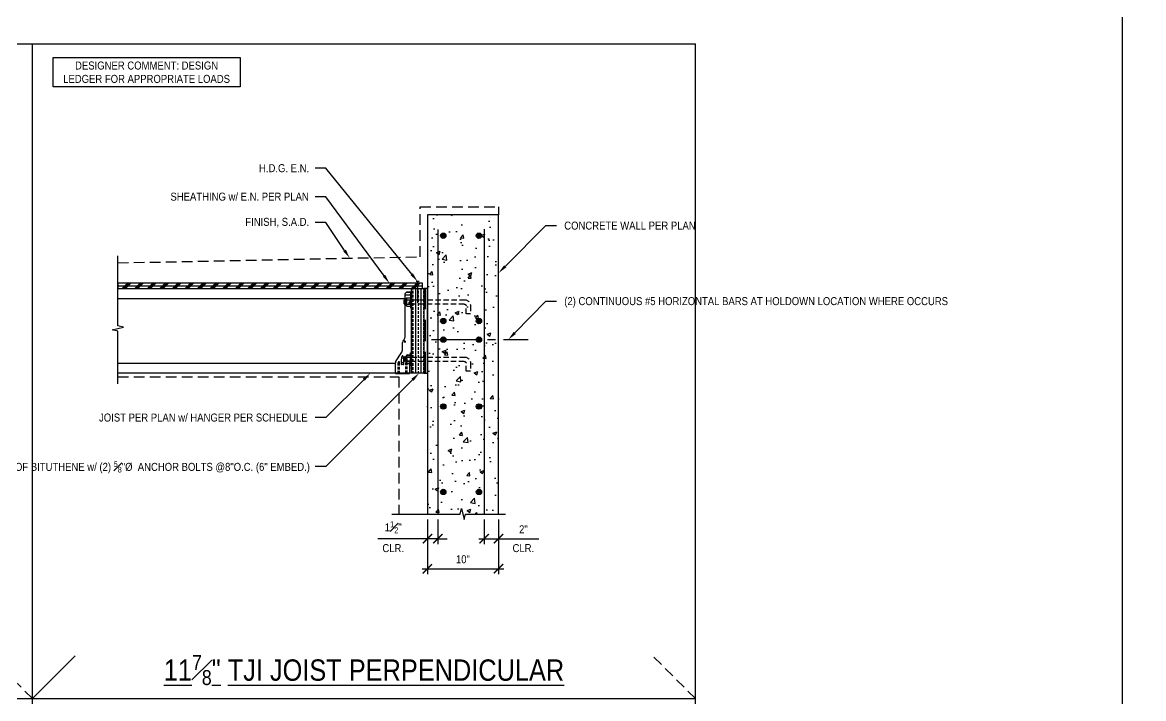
# Model space of a CAD drawing. Header units: inches. Extents: x -2661 to 42767, y -1222 to 9099.
# Drawn here: x 775.9 to 933.6, y 1995.5 to 2090.5 of the extents above; entities that cross this region are included whole.
import ezdxf
from ezdxf import colors
from ezdxf.entities.mleader import LeaderData, LeaderLine
from ezdxf.math import Vec2, Vec3

# ---------------------------------------------------------------- set-up
doc = ezdxf.new("R2010")
doc.units = ezdxf.units.IN
doc.header["$LTSCALE"] = 12
doc.header["$MEASUREMENT"] = 0
doc.header["$PDMODE"] = 3
for name, pattern in [('CENTER2', [1.125, 0.75, -0.125, 0.125, -0.125]), ('HIDDEN', [0.375, 0.25, -0.125]), ('HIDDEN2', [0.1875, 0.125, -0.0625]), ('HIDDEN4', [0.09375, 0.0625, -0.03125])]:
    doc.linetypes.add(name, pattern=pattern)
doc.layers.get('0').update_dxf_attribs({"linetype": 'CONTINUOUS'})
doc.layers.get('DefPoints').update_dxf_attribs({"color": 251, "linetype": 'CONTINUOUS'})
doc.layers.add('DESIGNER COMMENTS', color=221, linetype='CONTINUOUS', plot=False)
doc.layers.add('S-ANNO-GRID-NONPLOT', color=251, linetype='CONTINUOUS', plot=False)
for name, color, linetype in [('S-ANNO-DIMS', 2, 'CONTINUOUS'), ('S-ANNO-NOTE', 4, 'CONTINUOUS'), ('S-ARCH-FINISHES', 1, 'HIDDEN2'), ('S-BOLT', 2, 'CONTINUOUS'), ('S-BREAK', 2, 'CONTINUOUS'), ('S-CONC', 4, 'CONTINUOUS'), ('S-GRID', 1, 'CENTER2'), ('S-MEMBRANE', 6, 'HIDDEN'), ('S-NAIL', 2, 'CONTINUOUS'), ('S-REBAR', 7, 'CONTINUOUS'), ('S-SIMPSON', 2, 'CONTINUOUS'), ('S-WOOD', 3, 'CONTINUOUS')]:
    doc.layers.add(name, color=color, linetype=linetype)
doc.layers.add('S-ANNO-NONPLOT', color=253, linetype='CONTINUOUS', plot=False, transparency=0.5)
doc.layers.add('S-HATCH2', color=2, linetype='CONTINUOUS', transparency=0.5)
doc.styles.add('Arial', font='arial.ttf', dxfattribs={"width": 0.85})
doc.dimstyles.new('DIM-12_Se', dxfattribs={"dimscale": 12, "dimtxt": 0.09375, "dimasz": 0.109375, "dimexe": 0.0625, "dimexo": 0.0625, "dimgap": 0.0625, "dimtad": 1, "dimdec": 4, "dimzin": 11, "dimdsep": 46, "dimlunit": 4, "dimtxsty": 'Arial', "dimblk": 'ARCHTICK', "dimcen": 0.125, "dimdle": 0.0625, "dimclrd": 256, "dimclre": 256, "dimclrt": 4, "dimadec": 0, "dimazin": 0, "dimtfac": 0.75, "dimtdec": 4, "dimtmove": 0, "dimatfit": 3, "dimfxl": 1, "dimfrac": 1, "dimtolj": 1, "dimtzin": 0, "dimarcsym": 0})

# ---------------------------------------------------------------- blocks, each defined once
blk = doc.blocks.new('Se_24x36_STARTERS_GRID')
for p, q in [((-186.42, 276), (-93.21, 276)), ((-93.21, -92), (-93.21, 276)), ((-93.21, 276), (0, 276)), ((0, 184), (0, 276)), ((-93.21, 184), (-87.21, 190)), ((-186.42, 184), (-93.21, 184)), ((-93.21, 184), (0, 184)), ((0, 92), (0, 184))]:
    blk.add_line(p, q)
at = {"linetype": 'HIDDEN2'}
for p, q in [((-93.21, 184), (-99.21, 190)), ((0, 184), (-6, 190))]:
    blk.add_line(p, q, dxfattribs=at)
blk = doc.blocks.new('*U521')
h = blk.add_hatch(color=256)
h.dxf.hatch_style = 1
h.paths.add_polyline_path([(0.375, 0, 1), (-0.375, 0, 1)])
at = {"color": 0}
blk.add_circle((0, 0), 0.375, dxfattribs=at)
blk = doc.blocks.new('8 INCH ANCHOR BOLT')
at = {"layer": 'S-BOLT'}
for p, q in [((-0.59, 0.62), (-0.59, 0.11)), ((-0.44, 0.69), (0.44, 0.69)), ((0.25, 1.01), (-0.31, 1.01)), ((-0.31, 1.01), (-0.24, 0.97)), ((-0.31, 0.93), (-0.24, 0.97)), ((0.31, 0.89), (-0.31, 0.93)), ((-0.31, 0.93), (-0.24, 0.89)), ((-0.31, 0.85), (-0.24, 0.89)), ((0.31, 0.81), (-0.31, 0.85)), ((-0.31, 0.85), (-0.24, 0.81)), ((-0.31, 0.77), (-0.24, 0.81)), ((0.31, 0.73), (-0.31, 0.77)), ((-0.31, 0.77), (-0.24, 0.73)), ((-0.31, 0.69), (-0.24, 0.73)), ((-0.29, 0.62), (-0.29, 0.11)), ((-0.24, 0.97), (0.25, 0.93)), ((-0.24, 0.89), (0.25, 0.85)), ((-0.24, 0.81), (0.25, 0.77)), ((-0.24, 0.73), (0.25, 0.69)), ((0.31, 0.97), (-0.05, 0.99)), ((0.25, 1.01), (0.31, 0.97)), ((0.25, 0.93), (0.31, 0.97)), ((0.25, 0.93), (0.31, 0.89)), ((0.25, 0.85), (0.31, 0.89)), ((0.25, 0.85), (0.31, 0.81)), ((0.25, 0.77), (0.31, 0.81)), ((0.25, 0.77), (0.31, 0.73)), ((0.25, 0.69), (0.31, 0.73)), ((0.29, 0.62), (0.29, 0.11)), ((0.59, 0.62), (0.59, 0.11))]:
    blk.add_line(p, q, dxfattribs=at)
at = {"layer": 'S-BOLT', "linetype": 'HIDDEN4'}
for p, q in [((-0.31, 0), (-0.31, -7.44)), ((0.31, -7.44), (0.31, 0)), ((1.66, -7.69), (0.56, -7.69)), ((1.66, -8.31), (1.66, -7.69)), ((0.56, -8.31), (1.66, -8.31))]:
    blk.add_line(p, q, dxfattribs=at)
at = {"layer": 'S-BOLT'}
blk.add_lwpolyline([(0.85, 0.11), (0.85, 0), (-0.85, 0), (-0.85, 0.11)], close=True, dxfattribs=at)
for centre, radius, start, end in [((-0.44, 0.52), 0.177, 33.8901, 146.1099), ((0, 0.1), 0.589, 60.1583, 119.8417), ((0.44, 0.52), 0.177, 33.8901, 146.1099)]:
    blk.add_arc(centre, radius, start, end, dxfattribs=at)
at = {"layer": 'S-BOLT', "linetype": 'HIDDEN4'}
for radius in [0.875, 0.25]:
    blk.add_arc((0.56, -7.44), radius, 180, 270, dxfattribs=at)
blk = doc.blocks.new('*U1197')
at = {"xscale": -1}
blk.add_blockref('8 INCH ANCHOR BOLT', (0, 0), dxfattribs=at)
blk = doc.blocks.new('_ARCHTICK')
at = {"color": 0, "linetype": 'ByBlock', "const_width": 0.15}
blk.add_lwpolyline([(-0.5, -0.5), (0.5, 0.5)], dxfattribs=at)
blk = doc.blocks.new('*D1909')
at = {"layer": 'DefPoints', "color": 0, "transparency": 16777216}
for p in [(832.88, 2021.46), (834.37, 2021.46), (832.88, 2018.01)]:
    blk.add_point(p, dxfattribs=at)
at = {"layer": 'S-ANNO-DIMS', "lineweight": -2, "transparency": 16777216}
for p, q in [((832.88, 2020.71), (832.88, 2017.26)), ((834.37, 2020.71), (834.37, 2017.26)), ((832.88, 2018.01), (825.9, 2018.01)), ((834.37, 2018.01), (832.88, 2018.01)), ((834.37, 2018.01), (835.68, 2018.01))]:
    blk.add_line(p, q, dxfattribs=at)
at = {"layer": 'S-ANNO-DIMS', "lineweight": -2, "transparency": 16777216, "xscale": 1.3125, "yscale": 1.3125, "zscale": 1.3125}
blk.add_blockref('_ARCHTICK', (832.88, 2018.01), dxfattribs=at)
at = {"layer": 'S-ANNO-DIMS', "lineweight": -2, "transparency": 16777216, "xscale": 1.3125, "yscale": 1.3125, "zscale": 1.3125, "rotation": 180}
blk.add_blockref('_ARCHTICK', (834.37, 2018.01), dxfattribs=at)
at = {"layer": 'S-ANNO-DIMS', "color": 4, "transparency": 16777216, "char_height": 1.125, "attachment_point": 5, "style": 'Arial'}
for s, insert in [('\\A1;1{\\H0.75x;\\S1#2;}"', (828.08, 2019.61)), ('\\A1;CLR.', (828.08, 2016.68))]:
    blk.add_mtext(s, dxfattribs=dict(at, insert=insert))
blk = doc.blocks.new('*D1910')
at = {"layer": 'DefPoints', "color": 0, "transparency": 16777216}
for p in [(832.88, 2021.46), (842.88, 2021.46), (842.88, 2013.78)]:
    blk.add_point(p, dxfattribs=at)
at = {"layer": 'S-ANNO-DIMS', "lineweight": -2, "transparency": 16777216}
for p, q in [((832.88, 2020.71), (832.88, 2013.03)), ((842.88, 2020.71), (842.88, 2013.03)), ((832.13, 2013.78), (843.63, 2013.78))]:
    blk.add_line(p, q, dxfattribs=at)
at = {"layer": 'S-ANNO-DIMS', "lineweight": -2, "transparency": 16777216, "xscale": 1.3125, "yscale": 1.3125, "zscale": 1.3125, "rotation": 180}
blk.add_blockref('_ARCHTICK', (832.88, 2013.78), dxfattribs=at)
at = {"layer": 'S-ANNO-DIMS', "lineweight": -2, "transparency": 16777216, "xscale": 1.3125, "yscale": 1.3125, "zscale": 1.3125}
blk.add_blockref('_ARCHTICK', (842.88, 2013.78), dxfattribs=at)
at = {"layer": 'S-ANNO-DIMS', "color": 4, "transparency": 16777216, "insert": (837.88, 2015.11), "char_height": 1.125, "attachment_point": 5, "style": 'Arial'}
blk.add_mtext('\\A1;10"', dxfattribs=at)
blk = doc.blocks.new('*U1291')
at = {"layer": 'S-WOOD'}
h = blk.add_hatch(dxfattribs=at)
h.set_pattern_fill('ANSI33', color=1, scale=3, angle=45, style=0)
h.set_pattern_definition([(90, (0.25, -8.375), (-0.75, 1e-16), []), (90, (0.625, -8), (-0.75, 1e-16), [0.375, -0.1875])])
h.paths.add_polyline_path([(1.75, -11.875), (0, -11.875), (0, 0), (1.75, 0)])
at = {"color": 4}
blk.add_lwpolyline([(0, 0), (1.75, 0), (1.75, -11.875), (0, -11.875)], close=True, dxfattribs=at)
blk.add_lwpolyline([(1.75, -11.875), (0, -11.875), (0, 0), (1.75, 0)], close=True)
blk = doc.blocks.new('IUS-11-78-Right')
for p, q in [((0.05, 0.05), (0.62, 0.05)), ((0.05, 0), (0.62, 0)), ((0.62, 0.05), (0.62, 0)), ((-0.88, -0.69), (-0.62, -0.44)), ((-0.88, -6.79), (-0.88, -0.69)), ((-0.88, -0.88), (-0.18, -0.88)), ((-0.68, -0.49), (-0.12, -0.49)), ((-0.62, -0.44), (-0.12, -0.44)), ((-0.12, -0.44), (-0.12, -0.75)), ((-0.05, -0.05), (-0.05, -9.96)), ((0, -0.05), (0, -9.89)), ((-1.25, -8.51), (-1.25, -7.58)), ((-1.1, -7.23), (-1.02, -7.15)), ((-0.87, -7.35), (-1.03, -7.45)), ((-0.87, -7.59), (-1.03, -7.5)), ((-0.82, -7.57), (-0.82, -7.38)), ((-0.05, -6.75), (0, -6.75)), ((-0.05, -6.97), (0, -6.97)), ((-2.16, -10.13), (-1.43, -9.09)), ((-1.26, -9.45), (-1.28, -9.46)), ((-1.25, -9.45), (-1.26, -9.45)), ((-1.24, -9.45), (-1.25, -9.45)), ((-1.22, -9.46), (-1.24, -9.45)), ((-2.25, -11.79), (-2.25, -10.41)), ((-1.43, -10.17), (-1.44, -10.25)), ((-1.44, -10.25), (-1.44, -10.62)), ((-1.42, -10.01), (-1.43, -10.09)), ((-1.43, -10.09), (-1.43, -10.17)), ((-1.41, -9.89), (-1.42, -9.95)), ((-1.42, -9.95), (-1.42, -10.01)), ((-1.4, -9.83), (-1.41, -9.89)), ((-1.39, -9.73), (-1.4, -9.78)), ((-1.4, -9.78), (-1.4, -9.83)), ((-1.38, -9.69), (-1.39, -9.73)), ((-1.37, -9.65), (-1.38, -9.69)), ((-1.12, -10.68), (-1.38, -10.68)), ((-1.36, -9.62), (-1.37, -9.65)), ((-1.35, -9.58), (-1.36, -9.62)), ((-1.34, -9.55), (-1.35, -9.58)), ((-1.33, -9.53), (-1.34, -9.55)), ((-1.32, -9.51), (-1.33, -9.53)), ((-1.3, -9.49), (-1.32, -9.51)), ((-1.29, -9.47), (-1.3, -9.49)), ((-1.28, -9.46), (-1.29, -9.47)), ((-1.21, -9.47), (-1.22, -9.46)), ((-1.2, -9.49), (-1.21, -9.47)), ((-1.18, -9.51), (-1.2, -9.49)), ((-1.17, -9.53), (-1.18, -9.51)), ((-1.16, -9.56), (-1.17, -9.53)), ((-1.15, -9.58), (-1.16, -9.56)), ((-1.14, -9.62), (-1.15, -9.58)), ((-1.13, -9.65), (-1.14, -9.62)), ((-1.12, -9.69), (-1.13, -9.65)), ((-1.11, -9.73), (-1.12, -9.69)), ((-1.11, -9.78), (-1.11, -9.73)), ((-1.1, -9.83), (-1.11, -9.78)), ((-1.09, -9.89), (-1.1, -9.83)), ((-1.08, -9.95), (-1.09, -9.89)), ((-1.08, -10.01), (-1.08, -9.95)), ((-1.07, -10.09), (-1.08, -10.01)), ((-1.07, -10.17), (-1.07, -10.09)), ((-1.06, -10.25), (-1.07, -10.17)), ((-1.06, -10.62), (-1.06, -10.25)), ((-0.25, -10.41), (-0.25, -11.79)), ((-0.16, -10.13), (0, -9.9)), ((-2.25, -11.88), (-2.25, -11.93)), ((-2.25, -11.93), (-0.25, -11.93)), ((-0.25, -11.88), (-0.25, -11.93))]:
    blk.add_line(p, q)
at = {"linetype": 'Continuous'}
for p, q in [((-0.06, -1.64), (-0.35, -1.93)), ((-0.05, -1.7), (-0.32, -1.96)), ((-0.3, -2.09), (-0.06, -2.16)), ((-0.29, -2.05), (-0.05, -2.11)), ((-0.05, -2.11), (-0.06, -2.16)), ((-2.25, -11.88), (-2.16, -11.88)), ((-0.34, -11.88), (-0.25, -11.88))]:
    blk.add_line(p, q, dxfattribs=at)
at = {"linetype": 'HIDDEN4', "ltscale": 0.5}
for p, q in [((-1.84, -11.93), (-1.84, -10.36)), ((-1.66, -11.93), (-1.66, -10.36)), ((-0.84, -9.8), (-0.84, -11.93)), ((-0.66, -9.8), (-0.66, -11.93))]:
    blk.add_line(p, q, dxfattribs=at)
for centre, radius, start, end in [((0.05, -0.05), 0.1, 90, 180), ((-0.03, -0.88), 0.156, 125.1697, 260.8319), ((0.05, -0.05), 0.05, 90, 180), ((-0.75, -7.58), 0.5, 135, 179.9549), ((-1.38, -6.79), 0.5, 315, 0), ((-2.25, -8.51), 1, 325, 359.9549), ((-1.75, -10.41), 0.5, 145, 180), ((-1.25, -10.56), 0.187, 0, 180), ((-1.25, -10.56), 0.187, 0, 180), ((-1.38, -10.62), 0.06, 180, 270), ((-1.12, -10.62), 0.06, 270, 0), ((0.25, -10.41), 0.497, 145, 180), ((-2.25, -11.88), 0.0855, 328.2431, 90), ((-0.25, -11.88), 0.0855, 90, 211.7569)]:
    blk.add_arc(centre, radius, start, end)
at = {"linetype": 'Continuous'}
for centre, radius, start, end in [((-0.28, -2), 0.096, 135, 255), ((-0.28, -2), 0.05, 135, 255), ((-0.09, -1.61), 0.046, 315, 335.9294), ((-0.11, -1.6), 0.115, 315.1652, 351.5634)]:
    blk.add_arc(centre, radius, start, end, dxfattribs=at)
at = {"linetype": 'HIDDEN2'}
for centre in [(-1.75, -10.36), (-0.75, -9.8)]:
    blk.add_arc(centre, 0.0938, 0, 180, dxfattribs=at)
blk = doc.blocks.new('*U1292')
at = {"color": 3}
blk.add_line((0.2, 0.25), (-0.2, 0.25), dxfattribs=at)
blk.add_line((0, 0.25), (0, -2.75))
blk = doc.blocks.new('NUT-SM-THREADS-new')
for p, q in [((-0.94, 0.81), (-0.94, 0)), ((-0.94, 0), (-0.84, 0)), ((-0.84, 0), (0.84, 0)), ((-0.7, 0.94), (0.7, 0.94)), ((0.39, 1.44), (-0.5, 1.44)), ((-0.5, 1.44), (-0.39, 1.37)), ((-0.5, 1.31), (-0.39, 1.37)), ((0.5, 1.25), (-0.5, 1.31)), ((-0.5, 1.31), (-0.39, 1.25)), ((-0.5, 1.19), (-0.39, 1.25)), ((0.5, 1.12), (-0.5, 1.19)), ((-0.5, 1.19), (-0.39, 1.12)), ((-0.5, 1.06), (-0.39, 1.12)), ((0.5, 1), (-0.5, 1.06)), ((-0.5, 1.06), (-0.39, 1)), ((-0.5, 0.94), (-0.39, 1)), ((-0.47, 0.81), (-0.47, 0)), ((-0.39, 1.37), (0.39, 1.31)), ((-0.39, 1.25), (0.39, 1.19)), ((-0.39, 1.12), (0.39, 1.06)), ((-0.39, 1), (0.39, 0.94)), ((0.5, 1.37), (-0.09, 1.41)), ((0.39, 1.44), (0.39, 1.44)), ((0.39, 1.44), (0.5, 1.37)), ((0.39, 1.31), (0.5, 1.37)), ((0.39, 1.31), (0.5, 1.25)), ((0.39, 1.19), (0.5, 1.25)), ((0.39, 1.19), (0.5, 1.12)), ((0.39, 1.06), (0.5, 1.12)), ((0.39, 1.06), (0.5, 1)), ((0.39, 0.94), (0.5, 1)), ((0.47, 0.81), (0.47, 0)), ((0.84, 0), (0.94, 0)), ((0.94, 0.81), (0.94, 0))]:
    blk.add_line(p, q)
for centre, radius, start, end in [((-0.7, 0.65), 0.283, 33.8901, 146.1099), ((0, -0.01), 0.943, 60.1583, 119.8417), ((0.7, 0.65), 0.283, 33.8901, 146.1099)]:
    blk.add_arc(centre, radius, start, end)
blk = doc.blocks.new('NUT-w-WASHER-sm-new')
blk.add_lwpolyline([(-1.36, 0.17), (1.36, 0.17), (1.36, 0), (-1.36, 0)], close=True)
blk.add_blockref('NUT-SM-THREADS-new', (0, 0.17))
blk = doc.blocks.new('*D1863')
at = {"layer": 'DefPoints', "color": 0, "transparency": 16777216}
for p in [(840.88, 2021.46), (842.88, 2021.46), (842.88, 2018.01)]:
    blk.add_point(p, dxfattribs=at)
at = {"layer": 'S-ANNO-DIMS', "lineweight": -2, "transparency": 16777216}
for p, q in [((840.88, 2020.71), (840.88, 2017.26)), ((842.88, 2020.71), (842.88, 2017.26)), ((840.13, 2018.01), (842.88, 2018.01)), ((842.88, 2018.01), (848.56, 2018.01))]:
    blk.add_line(p, q, dxfattribs=at)
at = {"layer": 'S-ANNO-DIMS', "lineweight": -2, "transparency": 16777216, "xscale": 1.3125, "yscale": 1.3125, "zscale": 1.3125, "rotation": 180}
blk.add_blockref('_ARCHTICK', (840.88, 2018.01), dxfattribs=at)
at = {"layer": 'S-ANNO-DIMS', "lineweight": -2, "transparency": 16777216, "xscale": 1.3125, "yscale": 1.3125, "zscale": 1.3125}
blk.add_blockref('_ARCHTICK', (842.88, 2018.01), dxfattribs=at)
at = {"layer": 'S-ANNO-DIMS', "color": 4, "transparency": 16777216, "char_height": 1.125, "attachment_point": 5, "style": 'Arial'}
for s, insert in [('\\A1;2"', (846.38, 2019.33)), ('\\A1;CLR.', (846.38, 2016.68))]:
    blk.add_mtext(s, dxfattribs=dict(at, insert=insert))

msp = doc.modelspace()

# ---------------------------------------------------------------- hatches: boundary and pattern name
at = {"layer": 'S-HATCH2'}
h = msp.add_hatch(dxfattribs=at)
h.set_pattern_fill('AR-CONC', color=256, scale=0.75)
h.set_pattern_definition([(50, (-1543.1744, -68.156), (5.3794514, -0.470641), [0.5625, -6.1875]), (355, (-1543.1744, -68.156), (-1.040635, 5.641441), [0.45, -4.95]), (100.45144, (-1542.726, -68.195), (4.338816, 5.1708), [0.478051, -5.258566]), (46.1842, (-1543.1744, -66.656), (8.00431, -1.241395), [0.84375, -9.28125]), (96.63564, (-1542.507, -66.759), (7.009965, 7.30589), [0.717078, -7.887853]), (351.18416, (-1543.1744, -66.656), (7.009965, 7.30589), [0.675, -7.425]), (21, (-1542.4244, -67.031), (4.476803, -3.0196417), [0.5625, -6.1875]), (326, (-1542.4244, -67.031), (1.824865, 5.438625), [0.45, -4.95]), (71.45144, (-1542.0513, -67.2825), (6.301668, 2.418984), [0.478051, -5.258566]), (37.5, (-1543.1744, -68.1559), (0.0911989, 2.4967039), [0, -4.89, 0, -5.025, 0, -4.96875]), (7.5, (-1543.1744, -68.1559), (1.9730215, 2.9580878), [0, -2.865, 0, -4.7775, 0, -1.89375]), (327.5, (-1544.847, -68.1559), (4.0036683, -0.1691615), [0, -1.875, 0, -5.85, 0, -7.7625]), (317.5, (-1545.597, -68.156), (4.3738963, 0.7507874), [0, -2.4375, 0, -3.885, 0, -5.5125])])
h.paths.add_polyline_path([(832.88476, 2021.4627), (837.50619, 2021.4627), (837.69548, 2022.24105), (838.07405, 2020.68435), (838.26334, 2021.4627), (842.88476, 2021.4627), (842.88476, 2063.52259), (832.88476, 2063.52259)])
at = {"layer": 'S-WOOD'}
h = msp.add_hatch(dxfattribs=at)
h.set_pattern_fill('PLAST', color=1, scale=5, angle=45, style=0)
h.set_pattern_definition([(45, (-903.9288, -143.2457), (-0.8838835, 0.8838835), []), (45, (-904.0393, -143.1352), (-0.8838835, 0.8838835), []), (45, (-904.1498, -143.0247), (-0.8838835, 0.8838835), [])])
h.paths.add_polyline_path([(789.36372, 2053.14833), (832.19726, 2053.14833), (832.19726, 2053.89833), (789.36372, 2053.89833)])

# ---------------------------------------------------------------- linework, layer by layer
at = {"layer": 'S-ANNO-NONPLOT'}
for points in [[(437.73642, 4172.00884), (930.57281, 4172.00884), (930.57281, 847.54657), (437.73642, 847.54657)], [(832.38476, 2041.27333), (832.88476, 2041.27333), (832.88476, 2053.14833), (832.38476, 2053.14833)]]:
    msp.add_lwpolyline(points, close=True, dxfattribs=at)
at = {"layer": 'S-ARCH-FINISHES'}
for points in [[(789.36372, 2056.76446), (831.88476, 2057.6273), (831.88476, 2064.63015), (842.88476, 2064.63015), (842.88476, 2063.52259)], [(789.36372, 2040.77333), (828.88476, 2040.77333), (828.88476, 2021.4627)]]:
    msp.add_lwpolyline(points, dxfattribs=at)
at = {"layer": 'S-BREAK'}
for points in [[(789.36372, 2039.77333), (789.36372, 2047.14476), (788.58536, 2047.33405), (790.14207, 2047.71262), (789.36372, 2047.90191), (789.36372, 2057.76446)], [(827.88476, 2021.4627), (837.50619, 2021.4627), (837.69548, 2022.24105), (838.07405, 2020.68435), (838.26334, 2021.4627), (843.88476, 2021.4627)]]:
    msp.add_lwpolyline(points, dxfattribs=at)
at = {"layer": 'S-CONC'}
msp.add_lwpolyline([(842.88476, 2021.4627), (842.88476, 2063.52259), (832.88476, 2063.52259), (832.88476, 2021.4627)], dxfattribs=at)
at = {"layer": 'S-GRID', "color": 1, "linetype": 'CENTER2', "ltscale": 0.75}
msp.add_line((833.46117, 2045.98357), (847.07361, 2045.98357), dxfattribs=at)
at = {"layer": 'S-MEMBRANE'}
msp.add_line((832.63476, 2041.27333), (832.63476, 2053.14833), dxfattribs=at)
at = {"layer": 'S-REBAR'}
for points in [[(834.37082, 2061.46857), (834.37082, 2021.4627)], [(840.88476, 2061.47716), (840.88476, 2021.4627)]]:
    msp.add_lwpolyline(points, dxfattribs=at)
at = {"layer": 'S-WOOD', "color": 1}
msp.add_line((789.36372, 2053.52333), (832.19726, 2053.52333), dxfattribs=at)
at = {"layer": 'S-WOOD'}
msp.add_lwpolyline([(789.36372, 2053.14833), (832.19726, 2053.14833), (832.19726, 2053.89833), (789.36372, 2053.89833)], close=True, dxfattribs=at)
at = {"layer": 'S-WOOD', "color": 3}
msp.add_lwpolyline([(789.36372, 2053.14833), (830.63476, 2053.14833), (830.63476, 2041.27333), (789.36372, 2041.27333)], dxfattribs=at)
at = {"layer": 'S-WOOD', "color": 2}
for points in [[(789.36372, 2051.77333), (829.75976, 2051.77333)], [(828.38476, 2042.64833), (789.36372, 2042.64833)]]:
    msp.add_lwpolyline(points, dxfattribs=at)

# ---------------------------------------------------------------- block references
at = {"rotation": 90}
for p in [(830.63477, 2051.27331), (830.63477, 2043.22333)]:
    msp.add_blockref('*U1197', p, dxfattribs=at)
at = {"layer": 'S-ANNO-GRID-NONPLOT'}
msp.add_blockref('Se_24x36_STARTERS_GRID', (870.57281, 1811.54657), dxfattribs=at)
at = {"layer": 'S-BOLT', "xscale": 0.6250000000000011, "yscale": 0.6250000000000011, "zscale": 0.6250000000000011, "rotation": 90}
msp.add_blockref('NUT-w-WASHER-sm-new', (830.63476, 2043.27333), dxfattribs=at)
at = {"layer": 'S-NAIL', "color": 1}
msp.add_blockref('*U1292', (831.50976, 2053.89833), dxfattribs=at)
at = {"layer": 'S-REBAR', "linetype": 'ByBlock', "rotation": 180}
for p in [(835.12082, 2060.58334), (840.13476, 2060.58334), (835.12082, 2048.58334), (840.13476, 2048.58334), (835.12082, 2045.98357), (840.13476, 2045.98357), (835.12082, 2036.58334), (840.13476, 2036.58334), (835.12082, 2024.58334), (840.13476, 2024.58334)]:
    msp.add_blockref('*U521', p, dxfattribs=at)
at = {"layer": 'S-SIMPSON'}
msp.add_blockref('IUS-11-78-Right', (830.63476, 2053.14833), dxfattribs=at)
at = {"layer": 'S-WOOD', "color": 2}
msp.add_blockref('*U1291', (830.63476, 2053.14833), dxfattribs=at)

# ---------------------------------------------------------------- texts
at = {"layer": 'DESIGNER COMMENTS', "insert": (793.40408, 2083.54657), "char_height": 1.125, "width": 25.1567865, "attachment_point": 5, "style": 'Arial', "bg_fill": 16, "box_fill_scale": 1.5, "bg_fill_color": 256, "bg_fill_transparency": 0}
msp.add_mtext('DESIGNER COMMENT: DESIGN LEDGER FOR APPROPRIATE LOADS', dxfattribs=at)
at = {"layer": 'S-ANNO-NOTE', "color": 191, "insert": (823.96826, 1999.54657), "char_height": 3, "width": 80.1960743, "attachment_point": 5, "style": 'Arial'}
msp.add_mtext('\\A1;\\pxt24;{\\L11\\H0.7x;\\l\\S7#8;\\H1.42857x;\\L" TJI JOIST PERPENDICULAR}', dxfattribs=at)

# ---------------------------------------------------------------- dimensions: what is measured, and where the dimension line sits
at = {"layer": 'S-ANNO-DIMS'}
for base, p1, p2, picture, middle in [((832.88476, 2018.01176), (834.37082, 2021.4627), (832.88476, 2021.4627), '*D1909', (828.0793, 2018.01176)), ((842.88476, 2018.01176), (840.88476, 2021.4627), (842.88476, 2021.4627), '*D1863', (846.37772, 2018.01176))]:
    dim = msp.add_linear_dim(base=base, p1=p1, p2=p2, text='<>\\XCLR.', dimstyle='DIM-12_Se', dxfattribs=at)
    dim.commit()
    dim.dimension.update_dxf_attribs({"geometry": picture, "text_midpoint": middle})
dim = msp.add_linear_dim(base=(842.88476, 2013.78298), p1=(832.88476, 2021.4627), p2=(842.88476, 2021.4627), dimstyle='DIM-12_Se', dxfattribs=at)
dim.commit()
dim.dimension.update_dxf_attribs({"geometry": '*D1910', "text_midpoint": (837.88476, 2015.10737)})

# ---------------------------------------------------------------- leaders
at = {"layer": 'S-ANNO-NOTE'}
ml = msp.add_multileader_mtext('Standard', dxfattribs=at)
ml.set_content('\\A1;H.D.G. E.N.', color=4, style='Arial')
ml.set_leader_properties(color=2)
ml.build(insert=Vec2(0, 0))
ml.multileader.update_dxf_attribs({"dogleg_length": 0.36, "arrow_head_size": 1.3125, "scale": 12})
ctx = ml.context
ctx.base_point, ctx.scale, ctx.char_height, ctx.arrow_head_size, ctx.landing_gap_size, ctx.plane_origin = Vec3(808.13108, 2070.06042), 12, 1.125, 1.3125, 1.08, Vec3(795.53857, 2365.35823)
notes = []
notes.append((ctx, [(0, (1, 1, 0), (818.6192, 2070.06042), (-1, 0), 1.5, [(0, [(831.50976, 2054.14833)], 0, [])])]))
ctx.mtext.insert, ctx.mtext.width, ctx.mtext.defined_height, ctx.mtext.flow_direction = Vec3(809.21108, 2070.63251), 6.9463455, 5.06072, 5
ml = msp.add_multileader_mtext('Standard', dxfattribs=at)
ml.set_content('\\A1;{\\C4;SHEATHING w/ E.N. PER PLAN}', color=4, style='Arial')
ml.set_leader_properties(color=2)
ml.build(insert=Vec2(0, 0))
ml.multileader.update_dxf_attribs({"dogleg_length": 0.36, "arrow_head_size": 1.3125, "scale": 12})
ctx = ml.context
ctx.base_point, ctx.scale, ctx.char_height, ctx.arrow_head_size, ctx.landing_gap_size, ctx.plane_origin = Vec3(795.68026, 2066.06042), 12, 1.125, 1.3125, 1.08, Vec3(795.53857, 2357.16141)
notes.append((ctx, [(0, (1, 1, 0), (818.6192, 2066.06042), (-1, 0), 1.5, [(0, [(827.56273, 2053.89833)], 0, [])])]))
ctx.mtext.insert, ctx.mtext.width, ctx.mtext.defined_height, ctx.mtext.flow_direction = Vec3(796.76026, 2066.63251), 22.3287296, 5.06072, 5
ml = msp.add_multileader_mtext('Standard', dxfattribs=at)
ml.set_content('\\A1;FINISH, S.A.D.', color=4, style='Arial')
ml.set_leader_properties(color=2)
ml.build(insert=Vec2(0, 0))
ml.multileader.update_dxf_attribs({"dogleg_length": 0.36, "arrow_head_size": 1.3125, "scale": 12})
ctx = ml.context
ctx.base_point, ctx.scale, ctx.char_height, ctx.arrow_head_size, ctx.landing_gap_size, ctx.plane_origin = Vec3(806.20358, 2062.41789), 12, 1.125, 1.3125, 1.08, Vec3(795.53857, 2353.51889)
notes.append((ctx, [(0, (1, 1, 0), (818.6192, 2062.41789), (-1, 0), 1.5, [(0, [(821.97554, 2057.41747)], 0, [])])]))
ctx.mtext.insert, ctx.mtext.width, ctx.mtext.defined_height, ctx.mtext.flow_direction = Vec3(807.28358, 2063.09166), 22.3287296, 5.06072, 5
ml = msp.add_multileader_mtext('Standard', dxfattribs=at)
ml.set_content('\\A1;CONCRETE WALL PER PLAN', color=4, style='Arial')
ml.set_leader_properties(color=2)
ml.build(insert=Vec2(0, 0))
ml.multileader.update_dxf_attribs({"dogleg_length": 0.36, "arrow_head_size": 1.3125, "scale": 12})
ctx = ml.context
ctx.base_point, ctx.scale, ctx.char_height, ctx.arrow_head_size, ctx.landing_gap_size, ctx.plane_origin = Vec3(851.04495, 2061.99933), 12, 1.125, 1.3125, 1.08, Vec3(797.86442, 1808.41171)
notes.append((ctx, [(0, (1, 1, 0), (849.54495, 2061.99933), (1, 0), 1.5, [(1, [(842.88476, 2055.33914)], 0, [])])]))
ctx.mtext.insert, ctx.mtext.width, ctx.mtext.flow_direction = Vec3(852.12495, 2062.56221), 11.4686383, 5
ml = msp.add_multileader_mtext('Standard', dxfattribs=at)
ml.set_content('\\A1;(2) CONTINUOUS #5 HORIZONTAL BARS AT HOLDOWN LOCATION WHERE OCCURS', color=4, style='Arial')
ml.set_leader_properties(color=2)
ml.build(insert=Vec2(0, 0))
ml.multileader.update_dxf_attribs({"dogleg_length": 0.36, "arrow_head_size": 1.3125, "scale": 12})
ctx = ml.context
ctx.base_point, ctx.scale, ctx.char_height, ctx.arrow_head_size, ctx.landing_gap_size, ctx.plane_origin = Vec3(851.04495, 2051.37908), 12, 1.125, 1.3125, 1.08, Vec3(803.53767, 2340.85349)
notes.append((ctx, [(0, (1, 1, 0), (849.54495, 2051.37908), (1, 0), 1.5, [(0, [(844.25599, 2045.98357)], 0, [])])]))
ctx.mtext.insert, ctx.mtext.width, ctx.mtext.defined_height, ctx.mtext.flow_direction = Vec3(852.12495, 2051.95117), 18.6570256, 3.77427, 5
ml = msp.add_multileader_mtext('Standard', dxfattribs=at)
ml.set_content('\\A1;{\\C4;1\\H0.7x;\\S3#4;\\H1.42857x;"x FULL DEPTH LSL LEDGER w/ LAYER OF BITUTHENE w/ (2) \\H0.7x;\\S5#8;\\H1.4286x;"%%C  ANCHOR BOLTS @8"O.C. (6" EMBED.)}', color=256, style='Arial')
ml.set_leader_properties(color=2)
ml.build(insert=Vec2(0, 0))
ml.multileader.update_dxf_attribs({"dogleg_length": 0.36, "arrow_head_size": 1.3125, "scale": 12})
ctx = ml.context
ctx.base_point, ctx.scale, ctx.char_height, ctx.arrow_head_size, ctx.landing_gap_size, ctx.plane_origin = Vec3(791.46528, 2028.16241), 12, 1.125, 1.3125, 0.75, Vec3(863.48252, 2323.5897)
ctx.text_align_type = 2
notes.append((ctx, [(0, (1, 1, 0), (818.6192, 2028.16241), (-1, 0), 1.5, [(0, [(831.73012, 2041.27333)], 0, [])])]))
ctx.mtext.insert, ctx.mtext.width, ctx.mtext.alignment, ctx.mtext.flow_direction = Vec3(816.3692, 2028.89029), 24.2410025, 3, 5
ml = msp.add_multileader_mtext('Standard', dxfattribs=at)
ml.set_content('\\A1;JOIST PER PLAN w/ HANGER PER SCHEDULE', color=4, style='Arial')
ml.set_leader_properties(color=2)
ml.build(insert=Vec2(0, 0))
ml.multileader.update_dxf_attribs({"dogleg_length": 0.36, "arrow_head_size": 1.3125, "scale": 12})
ctx = ml.context
ctx.base_point, ctx.scale, ctx.char_height, ctx.arrow_head_size, ctx.landing_gap_size, ctx.plane_origin = Vec3(798.65859, 2035.02322), 12, 1.125, 1.3125, 1.08, Vec3(859.69758, 2331.7343)
ctx.text_align_type = 2
notes.append((ctx, [(0, (1, 1, 0), (818.6192, 2035.02322), (-1, 0), 1.5, [(0, [(824.86932, 2041.27333)], 0, [])])]))
ctx.mtext.insert, ctx.mtext.width, ctx.mtext.alignment, ctx.mtext.flow_direction = Vec3(816.0392, 2035.59531), 18.2336881, 3, 5
for ctx, leaders in notes:
    for number, flags, end, landing, length, lines in leaders:
        leader = LeaderData()
        leader.index, (leader.has_last_leader_line, leader.has_dogleg_vector, leader.attachment_direction) = number, flags
        leader.last_leader_point, leader.dogleg_vector, leader.dogleg_length = Vec3(end), Vec3(landing), length
        for number, points, colour, breaks in lines:
            line = LeaderLine()
            line.index, line.vertices, line.color, line.breaks = number, Vec3.list(points), colors.encode_raw_color(colour), breaks
            leader.lines.append(line)
        ctx.leaders.append(leader)

doc.saveas('drawing.dxf')
